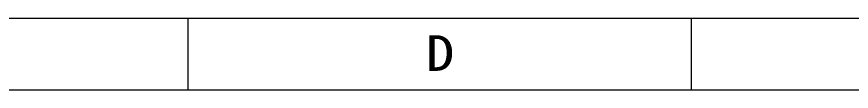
# Model space of a CAD drawing. Header units: millimetres. Extents: x 2647 to 3067, y 1225 to 1522.
# Drawn here: x 2762.8 to 2878.9, y 1225.5 to 1235.5 of the extents above; entities that cross this region are included whole.
import ezdxf
from ezdxf.enums import TextEntityAlignment as Align

# ---------------------------------------------------------------- set-up
doc = ezdxf.new("R2010")
doc.units = ezdxf.units.MM
doc.layers.add('dim', color=82, linetype='Continuous', lineweight=9)
doc.styles.add('TEXTSTYLE_0', font='txt', dxfattribs={"width": 0.8})

# ---------------------------------------------------------------- blocks, each defined once
blk = doc.blocks.new('SUN_6HWZ35TKXU86YGHH1AY77V3D6FJ')
at = {"color": 7, "linetype": 'Continuous'}
for p, q in [((-410, 10), (-10, 10)), ((-280, 0), (-280, 10)), ((-210, 0), (-210, 10)), ((-420, 0), (0, 0))]:
    blk.add_line(p, q, dxfattribs=at)
at = {"color": 2, "linetype": 'Continuous', "style": 'TEXTSTYLE_0', "width": 1.2}
blk.add_text('D', height=5, dxfattribs=at).set_placement((-246.98, 2.63), (-242.98, 2.63), align=Align.FIT)

msp = doc.modelspace()

# ---------------------------------------------------------------- block references
at = {"layer": 'dim'}
msp.add_blockref('SUN_6HWZ35TKXU86YGHH1AY77V3D6FJ', (3066.673, 1225.473), dxfattribs=at)

doc.saveas('drawing.dxf')
